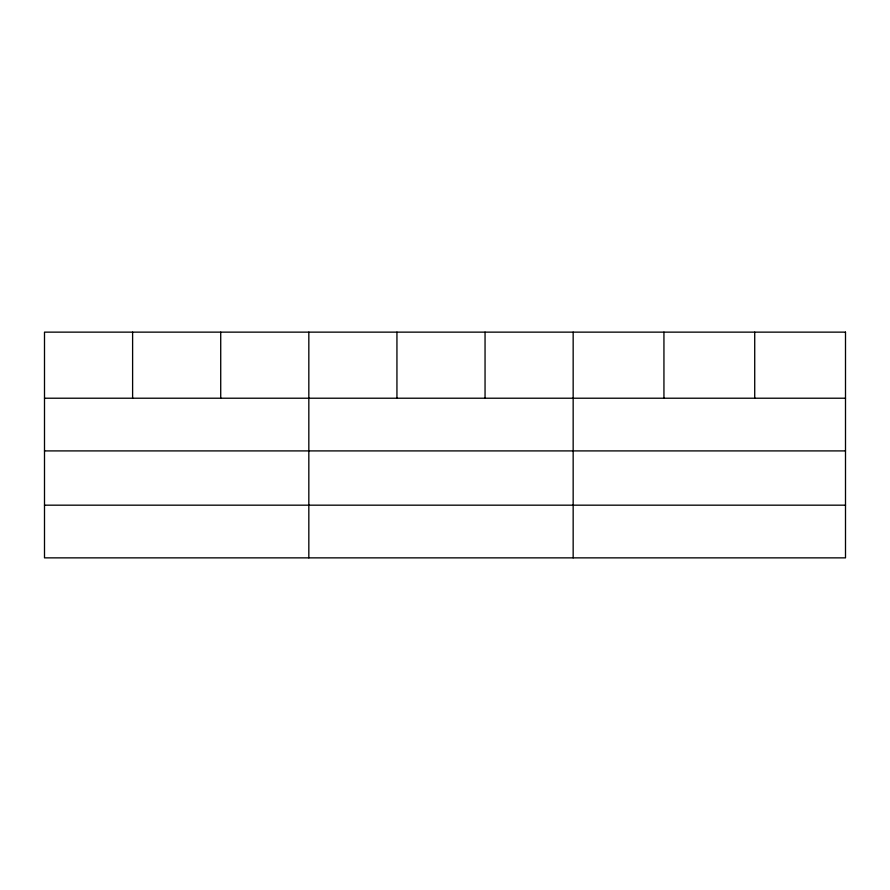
<?xml version="1.0" encoding="UTF-8"?>
<svg xmlns="http://www.w3.org/2000/svg" width="890" height="890" viewBox="0 0 890 890"><rect width="100%" height="100%" fill="white"/><g stroke="black" fill="none" stroke-linecap="round" stroke-linejoin="round"><path stroke-width="1.33" d="M44.5 398.219L845.5 398.219M44.5 450.907L845.5 450.907M44.5 505.175L845.5 505.175M754.72 332.137L754.72 398.219M663.94 332.137L663.94 398.219M573.16 332.137L573.16 557.863M485.05 332.137L485.05 398.219M396.94 332.137L396.94 398.219M308.83 332.137L308.83 557.863M220.72 332.137L220.72 398.219M132.61 332.137L132.61 398.219M845.5 332.137L44.5 332.137L44.5 557.863L845.5 557.863L845.5 332.137"/></g></svg>
